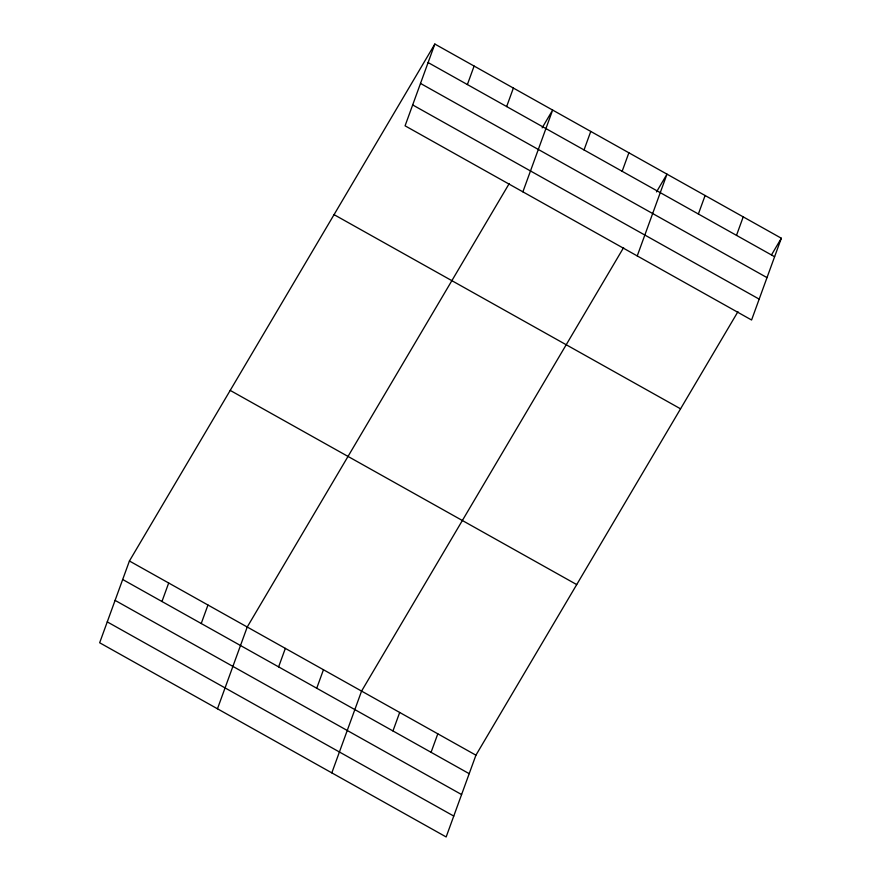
<?xml version="1.0" encoding="UTF-8"?>
<svg xmlns="http://www.w3.org/2000/svg" width="881" height="881" viewBox="0 0 881 881"><rect width="100%" height="100%" fill="white"/><g stroke="black" fill="none" stroke-linecap="round" stroke-linejoin="round"><path stroke-width="1.32" d="M434.84 44.05L405.073 125.818L751.581 320.001L781.337 238.233L434.84 44.05L129.419 560.999L99.663 642.767L446.16 836.95L475.927 755.182L737.948 311.676M161.961 601.503L168.689 583.002M201.231 623.517L207.96 605.016M217.464 708.787L247.231 627.019L509.251 183.523M467.382 84.554L474.11 66.053M278.616 666.873L285.345 648.383M506.652 106.568L513.381 88.067M316.731 688.237L323.459 669.736M522.885 191.838L552.651 110.07L542.156 127.844M331.818 772.868L361.573 691.1L623.605 247.605M584.037 149.935L590.766 131.434M392.959 730.955L399.688 712.454M622.151 171.288L628.88 152.787M431.073 752.319L437.802 733.818M637.238 255.919L666.994 174.152L656.499 191.926M698.38 214.006L705.108 195.505M736.494 235.37L743.223 216.869M771.547 254.818L781.337 238.233M428.111 62.551L774.608 256.723M420.512 83.431L767.01 277.614M412.682 104.938L759.18 299.122M334.053 214.645L680.55 408.817M230.205 390.404L576.714 584.588M129.419 560.999L475.927 755.182M122.69 579.5L469.188 773.672M115.092 600.379L461.589 794.552M107.262 621.887L453.759 816.07"/></g></svg>
